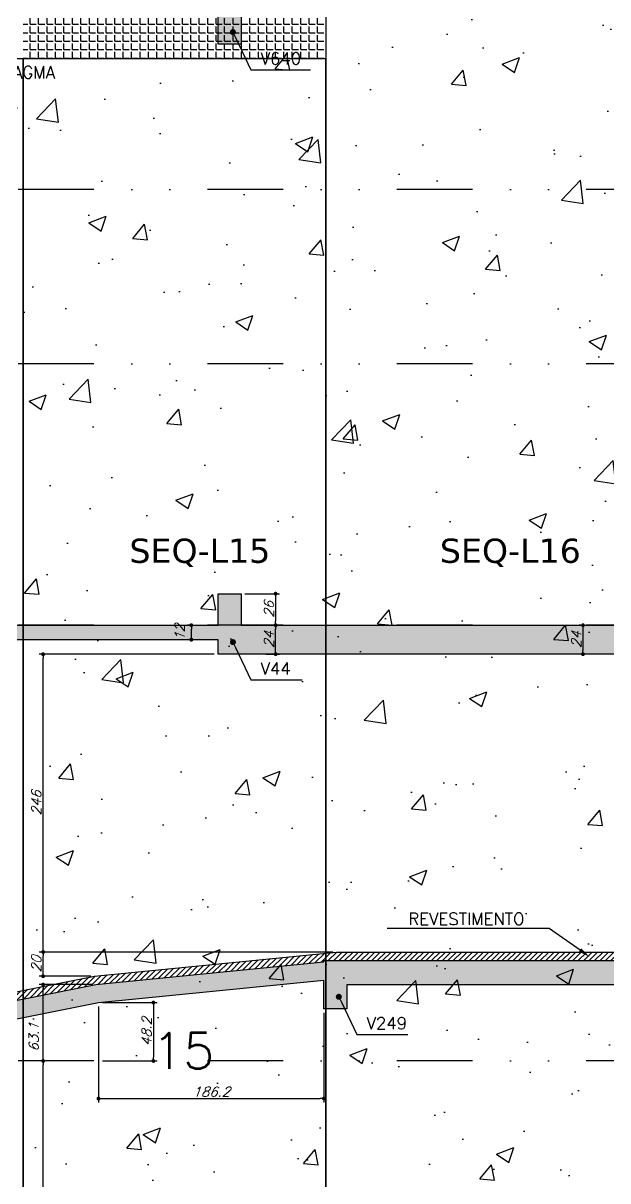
# Model space of a CAD drawing. Header units: millimetres. Extents: x 0 to 8720, y 0 to 4500.
# Drawn here: x 4221 to 4704, y 3055 to 4011 of the extents above; entities that cross this region are included whole.
import ezdxf
from ezdxf import colors
from ezdxf.entities.mleader import LeaderData, LeaderLine
from ezdxf.math import Vec2, Vec3

# ---------------------------------------------------------------- set-up
doc = ezdxf.new("R2010")
doc.units = ezdxf.units.MM
doc.header["$LTSCALE"] = 50
doc.linetypes.add('DASHED', pattern=[0.75, 0.5, -0.25])
doc.linetypes.add('DIVIDE2', pattern=[0.625, 0.25, -0.125, 0, -0.125, 0, -0.125])
doc.layers.add('A-WALL-IDEN', color=4, linetype='Continuous', lineweight=9)
for name, color, linetype in [('F-AUX-RED', 1, 'Continuous'), ('F-AUX-VARIACAO', 2, 'Continuous'), ('F-CORTE', 4, 'Continuous'), ('F-COTAS', 106, 'Continuous'), ('F-CPC', 1, 'DASHED'), ('F-EIXOS-DET', 1, 'Continuous'), ('F-FUNDAÇÃO-VISTA', 253, 'Continuous'), ('F-MURETA OBRA', 4, 'Continuous'), ('F-PERFIL VISTA', 252, 'Continuous'), ('F-SOLIDO-CORTE', 71, 'Continuous'), ('F-TEXTO-YELLOW', 2, 'Continuous'), ('F-VISTA', 2, 'Continuous')]:
    doc.layers.add(name, color=color, linetype=linetype)
doc.styles.add('CP-TEXT-INCL', font='simplex.shx', dxfattribs={"oblique": 20})
doc.styles.add('MCP', font='simplex.shx')
doc.styles.get("Standard").update_dxf_attribs({"font": 'txt.shx'})
doc.styles.add('Verdana_3', font='verdana.ttf', dxfattribs={"height": 20})
doc.dimstyles.new('CP-COTAS-50', dxfattribs={"dimscale": 0.64, "dimtxt": 12.5, "dimasz": 5, "dimexe": 5, "dimexo": 5, "dimgap": 2.5, "dimtad": 1, "dimdec": 1, "dimdsep": 46, "dimtxsty": 'CP-TEXT-INCL', "dimblk1": 'DOT', "dimblk2": 'DOT', "dimsah": 1, "dimcen": 9, "dimclrd": 256, "dimclre": 256, "dimclrt": 256, "dimadec": 0, "dimazin": 0, "dimtfac": 1, "dimtdec": 1, "dimtmove": 2, "dimatfit": 3, "dimldrblk": 'DOT', "dimfxl": 5, "dimtolj": 1, "dimarcsym": 0})

# ---------------------------------------------------------------- blocks, each defined once
blk = doc.blocks.new('_DOT')
at = {"color": 0, "linetype": 'ByBlock'}
blk.add_line((-0.5, 0), (-1, 0), dxfattribs=at)
at = {"color": 0, "linetype": 'ByBlock', "const_width": 0.5}
blk.add_lwpolyline([(-0.25, 0, 1), (0.25, 0, 1)], format="xyb", close=True, dxfattribs=at)
blk = doc.blocks.new('*D20')
at = {"layer": 'F-COTAS', "lineweight": -2, "transparency": 16777216}
for p, q in [((4477.08, 3243.99), (4234.56, 3243.99)), ((4237.76, 3227.19), (4237.76, 3240.79)), ((4277.08, 3223.99), (4234.56, 3223.99))]:
    blk.add_line(p, q, dxfattribs=at)
at = {"layer": 'F-COTAS', "lineweight": -2, "transparency": 16777216, "xscale": 3.2, "yscale": 3.2, "zscale": 3.2}
for p, rotation in [((4237.76, 3243.99), 90), ((4237.76, 3223.99), 270)]:
    blk.add_blockref('_DOT', p, dxfattribs=dict(at, rotation=rotation))
at = {"layer": 'F-COTAS', "transparency": 16777216, "insert": (4232.16, 3233.99), "char_height": 8, "attachment_point": 5, "rotation": 90, "style": 'CP-TEXT-INCL'}
blk.add_mtext('\\A1;20', dxfattribs=at)
blk = doc.blocks.new('*D22')
at = {"layer": 'F-COTAS', "lineweight": -2, "transparency": 16777216}
for p, q in [((4379.08, 3490), (4234.56, 3490)), ((4237.76, 3247.19), (4237.76, 3486.8)), ((4477.08, 3243.99), (4234.56, 3243.99))]:
    blk.add_line(p, q, dxfattribs=at)
at = {"layer": 'F-COTAS', "lineweight": -2, "transparency": 16777216, "xscale": 3.2, "yscale": 3.2, "zscale": 3.2}
for p, rotation in [((4237.76, 3490), 90), ((4237.76, 3243.99), 270)]:
    blk.add_blockref('_DOT', p, dxfattribs=dict(at, rotation=rotation))
at = {"layer": 'F-COTAS', "transparency": 16777216, "insert": (4232.16, 3367), "char_height": 8, "attachment_point": 5, "rotation": 90, "style": 'CP-TEXT-INCL'}
blk.add_mtext('\\A1;246', dxfattribs=at)
blk = doc.blocks.new('*D26')
at = {"layer": 'F-COTAS', "lineweight": -2, "transparency": 16777216}
for p, q in [((4404.48, 3540), (4433.09, 3540)), ((4429.89, 3536.8), (4429.89, 3517.2)), ((4404.48, 3514), (4433.09, 3514))]:
    blk.add_line(p, q, dxfattribs=at)
at = {"layer": 'F-COTAS', "lineweight": -2, "transparency": 16777216, "xscale": 3.2, "yscale": 3.2, "zscale": 3.2}
for p, rotation in [((4429.89, 3540), 90), ((4429.89, 3514), 270)]:
    blk.add_blockref('_DOT', p, dxfattribs=dict(at, rotation=rotation))
at = {"layer": 'F-COTAS', "transparency": 16777216, "insert": (4424.29, 3527), "char_height": 8, "attachment_point": 5, "rotation": 90, "style": 'CP-TEXT-INCL'}
blk.add_mtext('\\A1;26', dxfattribs=at)
blk = doc.blocks.new('*D27')
at = {"layer": 'F-COTAS', "lineweight": -2, "transparency": 16777216}
for p, q in [((4421.99, 3514), (4433.09, 3514)), ((4429.89, 3493.2), (4429.89, 3510.8)), ((4422.08, 3490), (4433.09, 3490))]:
    blk.add_line(p, q, dxfattribs=at)
at = {"layer": 'F-COTAS', "lineweight": -2, "transparency": 16777216, "xscale": 3.2, "yscale": 3.2, "zscale": 3.2}
for p, rotation in [((4429.89, 3514), 90), ((4429.89, 3490), 270)]:
    blk.add_blockref('_DOT', p, dxfattribs=dict(at, rotation=rotation))
at = {"layer": 'F-COTAS', "transparency": 16777216, "insert": (4424.29, 3502), "char_height": 8, "attachment_point": 5, "rotation": 90, "style": 'CP-TEXT-INCL'}
blk.add_mtext('\\A1;24', dxfattribs=at)
blk = doc.blocks.new('*D28')
at = {"layer": 'F-COTAS', "lineweight": -2, "transparency": 16777216}
for p, q in [((4359.57, 3514), (4357.04, 3514)), ((4360.24, 3505.2), (4360.24, 3510.8)), ((4361.39, 3502), (4357.04, 3502))]:
    blk.add_line(p, q, dxfattribs=at)
at = {"layer": 'F-COTAS', "lineweight": -2, "transparency": 16777216, "xscale": 3.2, "yscale": 3.2, "zscale": 3.2}
for p, rotation in [((4360.24, 3514), 90), ((4360.24, 3502), 270)]:
    blk.add_blockref('_DOT', p, dxfattribs=dict(at, rotation=rotation))
at = {"layer": 'F-COTAS', "transparency": 16777216, "insert": (4350.64, 3508), "char_height": 8, "attachment_point": 5, "rotation": 90, "style": 'CP-TEXT-INCL'}
blk.add_mtext('\\A1;12', dxfattribs=at)
blk = doc.blocks.new('*D39')
at = {"layer": 'F-COTAS', "lineweight": -2, "transparency": 16777216}
for p, q in [((4681.64, 3514), (4680.62, 3514)), ((4683.82, 3510.8), (4683.82, 3493.2)), ((4681.64, 3490), (4680.62, 3490))]:
    blk.add_line(p, q, dxfattribs=at)
at = {"layer": 'F-COTAS', "lineweight": -2, "transparency": 16777216, "xscale": 3.2, "yscale": 3.2, "zscale": 3.2}
for p, rotation in [((4683.82, 3514), 90), ((4683.82, 3490), 270)]:
    blk.add_blockref('_DOT', p, dxfattribs=dict(at, rotation=rotation))
at = {"layer": 'F-COTAS', "transparency": 16777216, "insert": (4678.22, 3502), "char_height": 8, "attachment_point": 5, "rotation": 90, "style": 'CP-TEXT-INCL'}
blk.add_mtext('\\A1;24', dxfattribs=at)
blk = doc.blocks.new('*D85')
at = {"layer": 'F-COTAS', "lineweight": -2, "transparency": 16777216}
for p, q in [((4286.74, 3202.21), (4332.09, 3202.21)), ((4328.89, 3199.01), (4328.89, 3157.19)), ((4286.74, 3153.99), (4332.09, 3153.99))]:
    blk.add_line(p, q, dxfattribs=at)
at = {"layer": 'F-COTAS', "lineweight": -2, "transparency": 16777216, "xscale": 3.2, "yscale": 3.2, "zscale": 3.2}
for p, rotation in [((4328.89, 3202.21), 90), ((4328.89, 3153.99), 270)]:
    blk.add_blockref('_DOT', p, dxfattribs=dict(at, rotation=rotation))
at = {"layer": 'F-COTAS', "transparency": 16777216, "insert": (4323.29, 3178.1), "char_height": 8, "attachment_point": 5, "rotation": 90, "style": 'CP-TEXT-INCL'}
blk.add_mtext('\\A1;48.2', dxfattribs=at)
blk = doc.blocks.new('*D86')
at = {"layer": 'F-COTAS', "lineweight": -2, "transparency": 16777216}
for p, q in [((4283.54, 3199.01), (4283.54, 3119.73)), ((4469.78, 3193.79), (4469.78, 3119.73)), ((4286.74, 3122.93), (4466.58, 3122.93))]:
    blk.add_line(p, q, dxfattribs=at)
at = {"layer": 'F-COTAS', "lineweight": -2, "transparency": 16777216, "xscale": 3.2, "yscale": 3.2, "zscale": 3.2, "rotation": 180}
blk.add_blockref('_DOT', (4283.54, 3122.93), dxfattribs=at)
at = {"layer": 'F-COTAS', "lineweight": -2, "transparency": 16777216, "xscale": 3.2, "yscale": 3.2, "zscale": 3.2}
blk.add_blockref('_DOT', (4469.78, 3122.93), dxfattribs=at)
at = {"layer": 'F-COTAS', "transparency": 16777216, "insert": (4376.66, 3128.53), "char_height": 8, "attachment_point": 5, "style": 'CP-TEXT-INCL'}
blk.add_mtext('\\A1;186.2', dxfattribs=at)
blk = doc.blocks.new('*D148')
at = {"layer": 'F-COTAS', "lineweight": -2, "transparency": 16777216}
for p, q in [((4245.77, 3153.99), (4234.56, 3153.99)), ((4237.76, 2851.19), (4237.76, 3150.79)), ((4245.77, 2847.99), (4234.56, 2847.99))]:
    blk.add_line(p, q, dxfattribs=at)
at = {"layer": 'F-COTAS', "lineweight": -2, "transparency": 16777216, "xscale": 3.2, "yscale": 3.2, "zscale": 3.2}
for p, rotation in [((4237.76, 3153.99), 90), ((4237.76, 2847.99), 270)]:
    blk.add_blockref('_DOT', p, dxfattribs=dict(at, rotation=rotation))
at = {"layer": 'F-COTAS', "transparency": 16777216, "insert": (4232.16, 3000.99), "char_height": 8, "attachment_point": 5, "rotation": 90, "style": 'CP-TEXT-INCL'}
blk.add_mtext('\\A1;306', dxfattribs=at)
blk = doc.blocks.new('*D149')
at = {"layer": 'F-COTAS', "lineweight": -2, "transparency": 16777216}
for p, q in [((4278.12, 3217.06), (4234.56, 3217.06)), ((4237.76, 3157.19), (4237.76, 3213.86)), ((4251.69, 3153.99), (4234.56, 3153.99))]:
    blk.add_line(p, q, dxfattribs=at)
at = {"layer": 'F-COTAS', "lineweight": -2, "transparency": 16777216, "xscale": 3.2, "yscale": 3.2, "zscale": 3.2}
for p, rotation in [((4237.76, 3217.06), 90), ((4237.76, 3153.99), 270)]:
    blk.add_blockref('_DOT', p, dxfattribs=dict(at, rotation=rotation))
at = {"layer": 'F-COTAS', "transparency": 16777216, "insert": (4230.06, 3173.65), "char_height": 8, "attachment_point": 5, "rotation": 90, "style": 'CP-TEXT-INCL'}
blk.add_mtext('\\A1;63.1', dxfattribs=at)

msp = doc.modelspace()

# ---------------------------------------------------------------- hatches: boundary and pattern name
at = {"layer": 'F-AUX-VARIACAO'}
h = msp.add_hatch(dxfattribs=at)
h.set_pattern_fill('ANSI31', color=253)
h.set_pattern_definition([(45, (354.8276, 2355.8043), (-2.245064, 2.245064), [])])
h.paths.add_polyline_path([(4281.32, 3217.06), (4469.78, 3235.91), (4469.78, 3236.99), (4486.39, 3236.99), (4967.61, 3236.99), (5037.73, 3236.99), (5052.28, 3236.99), (5060.63, 3236.99), (5261.32, 3257.06), (6087.32, 3422.06), (6286.63, 3441.99), (6872.28, 3441.99), (6872.28, 3448.99), (6286.28, 3448.99), (6086.28, 3428.99), (5260.28, 3263.99), (5060.28, 3243.99), (4480.28, 3243.99), (4280.28, 3223.99), (2763.34, 2920.52), (2500.74, 2860.95), (2501.82, 2861.06)])
at = {"layer": 'F-MURETA OBRA'}
h = msp.add_hatch(dxfattribs=at)
h.set_pattern_fill('ANGLE', color=1, style=0)
h.set_pattern_definition([(0, (1000, 22), (0, 6.985), [5.08, -1.905]), (90, (1000, 22), (-6.985, 4e-16), [5.08, -1.905])])
h.paths.add_polyline_path([(4221.28, 4041.99), (4221.28, 3981.99), (4471.28, 3981.99), (4471.28, 4041.99)])
at = {"layer": 'F-PERFIL VISTA', "ltscale": 2}
h = msp.add_hatch(dxfattribs=at)
h.set_pattern_fill('AR-CONC', color=256, scale=0.8)
h.paths.add_polyline_path([(4221.28, 3981.99), (3971.28, 3981.99), (3971.28, 4077.99), (3971.28, 3967.99), (3971.28, 2374.99), (4221.28, 2374.99)])
h.paths.add_polyline_path([(4471.28, 3981.99), (4221.28, 3981.99), (4221.28, 2374.99), (4471.28, 2374.99)])
h.paths.add_polyline_path([(4952.28, 4040.99), (4471.28, 4040.99), (4471.28, 2374.99), (4952.28, 2374.99)])
at = {"layer": 'F-SOLIDO-CORTE'}
h = msp.add_hatch(color=256, dxfattribs=at)
h.dxf.hatch_style = 1
h.paths.add_polyline_path([(3249.28, 4041.99), (3510.39, 4041.99), (3514.72, 4041.99), (3537.75, 4041.99), (3598.05, 4041.99), (3633.29, 4041.99), (3886.69, 4041.99), (3911.93, 4041.99), (3946.88, 4041.99), (4324.35, 4041.99), (4358.69, 4041.99), (4370.49, 4041.99), (4382.28, 4041.99), (4382.28, 3993.99), (4401.28, 3993.99), (4401.28, 4001.57), (4401.28, 4041.99), (4407.84, 4041.99), (4418.88, 4041.99), (4968.05, 4041.99), (5041.6, 4041.99), (5062.28, 4041.99), (5062.28, 3993.99), (5081.28, 3993.99), (5081.28, 4004.36), (5081.28, 4041.99), (5112.97, 4041.99), (5204.58, 4041.99), (5806.65, 4041.99), (5815.28, 4041.99), (5815.28, 3990), (5875.28, 3990), (5875.28, 4160.06), (5875.28, 4338), (5881.08, 4338), (5883.89, 4338), (5946.79, 4338), (6317.68, 4338), (6326.28, 4338), (6326.28, 4311.75), (6326.28, 4053.99), (6326.28, 3989.99), (6386.28, 3989.99), (6386.28, 4039.99), (7020.78, 4039.99), (7020.78, 3898.99), (7045.78, 3898.99), (7045.78, 4133.99), (7020.78, 4133.99), (7020.78, 4053.99), (6386.28, 4053.99), (6386.28, 4062.25), (6386.28, 4338), (6474.77, 4338), (6483.38, 4338), (7008.37, 4338), (7026.78, 4338), (7026.78, 4300), (7045.78, 4300), (7045.78, 4310.36), (7045.78, 4360), (7042.5, 4360), (7026.78, 4360), (7026.78, 4350), (7008.37, 4350), (6483.38, 4350), (6474.77, 4350), (6386.28, 4350), (6383.35, 4350), (6379.03, 4350), (6326.28, 4350), (6317.68, 4350), (5946.79, 4350), (5883.89, 4350), (5881.08, 4350), (5875.28, 4350), (5847.3, 4350), (5815.28, 4350), (5815.28, 4183.94), (5815.28, 4053.99), (5806.53, 4053.99), (5204.58, 4053.99), (5111.07, 4053.99), (5081.28, 4053.99), (5078, 4053.99), (5062.28, 4053.99), (5040.41, 4053.99), (4968.05, 4053.99), (4418.88, 4053.99), (4407.84, 4053.99), (4398.89, 4053.99), (4382.28, 4053.99), (4370.49, 4053.99), (4358.69, 4053.99), (4324.35, 4053.99), (3946.88, 4053.99), (3911.93, 4053.99), (3886.69, 4053.99), (3633.05, 4053.99), (3598.05, 4053.99), (3537.75, 4053.99), (3514.72, 4053.99), (3510.39, 4053.99), (3249.28, 4053.99), (3244.84, 4053.99), (3224.28, 4053.99), (3224.28, 4043.99), (3097.22, 4043.99), (3069.52, 4043.99), (3036.62, 4043.99), (2755.86, 4043.99), (2683.75, 4043.99), (2662.28, 4043.99), (2662.28, 4068.99), (2648.28, 4068.99), (2648.28, 4051.23), (2648.28, 3978.99), (2349.42, 3978.99), (2281.47, 3978.99), (2278.56, 3978.99), (2274.15, 3978.99), (2254.28, 3978.99), (2177.33, 3978.99), (2171.33, 3978.99), (1946.52, 3978.99), (1860.78, 3978.99), (1848.35, 3978.99), (1831.78, 3978.99), (1494.71, 3978.99), (1433.05, 3978.99), (1241.78, 3978.99), (1241.78, 3992.8), (1241.78, 4028.99), (1236.23, 4028.99), (1227.78, 4028.99), (1227.78, 4005.19), (1227.78, 3968.99), (1236.23, 3968.99), (1241.78, 3968.99), (1433.05, 3968.99), (1494.71, 3968.99), (1831.78, 3968.99), (1848.35, 3968.99), (1860.78, 3968.99), (1946.52, 3968.99), (2171.33, 3968.99), (2177.33, 3968.99), (2254.28, 3968.99), (2274.15, 3968.99), (2278.56, 3968.99), (2281.47, 3968.99), (2349.42, 3968.99), (2648.28, 3968.99), (2662.28, 3968.99), (2662.28, 3986.75), (2662.28, 4031.99), (2683.75, 4031.99), (2755.86, 4031.99), (3036.62, 4031.99), (3069.52, 4031.99), (3097.22, 4031.99), (3224.28, 4031.99), (3224.28, 3993.99), (3249.28, 3993.99), (3249.28, 4004.65)])
h = msp.add_hatch(color=256, dxfattribs=at)
h.dxf.hatch_style = 1
h.paths.add_polyline_path([(5102.28, 3526.39), (5102.28, 3695), (5121.19, 3695), (5140.4, 3695), (5172.9, 3695), (5172.9, 3720), (5172.9, 3730), (5143.83, 3730), (5129.62, 3730), (5102.28, 3730), (5102.28, 3790), (5095.38, 3790), (5052.28, 3790), (5052.28, 3753.6), (5052.28, 3514), (5038.51, 3514), (4968.05, 3514), (4418.88, 3514), (4412.33, 3514), (4401.28, 3514), (4401.28, 3540), (4382.28, 3540), (4382.28, 3533.69), (4382.28, 3514), (4370.49, 3514), (4358.69, 3514), (4324.35, 3514), (3946.88, 3514), (3911.93, 3514), (3886.69, 3514), (3863.08, 3514), (3609.35, 3514), (3604.22, 3514), (3557.28, 3514), (3477.28, 3514), (3397.28, 3514), (3317.28, 3514), (3237.28, 3514), (3157.28, 3514), (3077.28, 3514), (2997.28, 3514), (2917.28, 3514), (2837.28, 3514), (2757.28, 3514), (2677.28, 3514), (2597.28, 3514), (2517.28, 3514), (2437.28, 3514), (2357.28, 3514), (2277.28, 3514), (2197.28, 3514), (2117.28, 3514), (2037.28, 3514), (1957.28, 3514), (1877.28, 3514), (1797.28, 3514), (1717.28, 3514), (1637.28, 3514), (1557.28, 3514), (1477.28, 3514), (1397.28, 3514), (1317.28, 3514), (1237.28, 3514), (1157.28, 3514), (1077.28, 3514), (997.28, 3514), (917.28, 3514), (837.28, 3514), (757.28, 3514), (677.28, 3514), (597.28, 3514), (517.28, 3514), (476.78, 3514), (476.78, 3479), (515.78, 3479), (515.78, 3504), (517.28, 3504), (519.28, 3479), (527.28, 3479), (529.28, 3504), (597.28, 3504), (599.28, 3479), (607.28, 3479), (609.28, 3504), (677.28, 3504), (679.28, 3479), (687.28, 3479), (689.28, 3504), (757.28, 3504), (759.28, 3479), (767.28, 3479), (769.28, 3504), (837.28, 3504), (839.28, 3479), (847.28, 3479), (849.28, 3504), (917.28, 3504), (919.28, 3479), (927.28, 3479), (929.28, 3504), (997.28, 3504), (999.28, 3479), (1007.28, 3479), (1009.28, 3504), (1077.28, 3504), (1079.28, 3479), (1087.28, 3479), (1089.28, 3504), (1157.28, 3504), (1159.28, 3479), (1167.28, 3479), (1169.28, 3504), (1237.28, 3504), (1239.28, 3479), (1247.28, 3479), (1249.28, 3504), (1317.28, 3504), (1319.28, 3479), (1327.28, 3479), (1329.28, 3504), (1397.28, 3504), (1399.28, 3479), (1407.28, 3479), (1409.28, 3504), (1477.28, 3504), (1479.28, 3479), (1487.28, 3479), (1489.28, 3504), (1557.28, 3504), (1559.28, 3479), (1567.28, 3479), (1569.28, 3504), (1637.28, 3504), (1639.28, 3479), (1647.28, 3479), (1649.28, 3504), (1717.28, 3504), (1719.28, 3479), (1727.28, 3479), (1729.28, 3504), (1797.28, 3504), (1799.28, 3479), (1807.28, 3479), (1809.28, 3504), (1877.28, 3504), (1879.28, 3479), (1887.28, 3479), (1889.28, 3504), (1957.28, 3504), (1959.28, 3479), (1967.28, 3479), (1969.28, 3504), (2037.28, 3504), (2039.28, 3479), (2047.28, 3479), (2049.28, 3504), (2117.28, 3504), (2119.28, 3479), (2127.28, 3479), (2129.28, 3504), (2197.28, 3504), (2199.28, 3479), (2207.28, 3479), (2209.28, 3504), (2277.28, 3504), (2279.28, 3479), (2287.28, 3479), (2289.28, 3504), (2357.28, 3504), (2359.28, 3479), (2367.28, 3479), (2369.28, 3504), (2437.28, 3504), (2439.28, 3479), (2447.28, 3479), (2449.28, 3504), (2517.28, 3504), (2519.28, 3479), (2527.28, 3479), (2529.28, 3504), (2597.28, 3504), (2599.28, 3479), (2607.28, 3479), (2609.28, 3504), (2677.28, 3504), (2679.28, 3479), (2687.28, 3479), (2689.28, 3504), (2757.28, 3504), (2759.28, 3479), (2767.28, 3479), (2769.28, 3504), (2837.28, 3504), (2839.28, 3479), (2847.28, 3479), (2849.28, 3504), (2917.28, 3504), (2919.28, 3479), (2927.28, 3479), (2929.28, 3504), (2997.28, 3504), (2999.28, 3479), (3007.28, 3479), (3009.28, 3504), (3077.28, 3504), (3079.28, 3479), (3087.28, 3479), (3089.28, 3504), (3157.28, 3504), (3159.28, 3479), (3167.28, 3479), (3169.28, 3504), (3237.28, 3504), (3239.28, 3479), (3247.28, 3479), (3249.28, 3504), (3317.28, 3504), (3319.28, 3479), (3327.28, 3479), (3329.28, 3504), (3397.28, 3504), (3399.28, 3479), (3407.28, 3479), (3409.28, 3504), (3477.28, 3504), (3479.28, 3479), (3487.28, 3479), (3489.28, 3504), (3557.28, 3504), (3559.28, 3479), (3567.28, 3479), (3567.28, 3454), (3586.28, 3454), (3586.28, 3461.5), (3586.28, 3502), (3604.22, 3502), (3609.35, 3502), (3863.08, 3502), (3886.69, 3502), (3911.93, 3502), (3946.88, 3502), (4324.35, 3502), (4358.69, 3502), (4370.49, 3502), (4382.28, 3502), (4382.28, 3490), (4401.28, 3490), (4412.33, 3490), (4418.88, 3490), (4968.05, 3490), (5038.51, 3490), (5052.28, 3490), (5102.28, 3490)])
h = msp.add_hatch(color=256, dxfattribs=at)
h.dxf.hatch_style = 1
h.paths.add_polyline_path([(5081.28, 3218.96), (5264.28, 3237.26), (5815.28, 3347.33), (5815.28, 3314), (5875.28, 3314), (5875.28, 3317.79), (5875.28, 3359.31), (6090.28, 3402.26), (6287.63, 3421.99), (6326.28, 3421.99), (6326.28, 3382), (6386.28, 3382), (6386.28, 3385.46), (6386.28, 3421.99), (6872.28, 3421.99), (6872.28, 3441.99), (6286.63, 3441.99), (6087.32, 3422.06), (5261.32, 3257.06), (5060.63, 3236.99), (5052.28, 3236.99), (5037.73, 3236.99), (4967.61, 3236.99), (4486.39, 3236.99), (4469.78, 3236.99), (4469.78, 3235.91), (4281.32, 3217.06), (2501.82, 2861.06), (2459.78, 2856.86), (2459.78, 2847.99), (2357.28, 2847.99), (2277.28, 2847.99), (2197.28, 2847.99), (2117.28, 2847.99), (2037.28, 2847.99), (1957.28, 2847.99), (1877.28, 2847.99), (1861.78, 2847.99), (1836.78, 2847.99), (1836.78, 2825.86), (1836.78, 2787.99), (1852.56, 2787.99), (1861.78, 2787.99), (1861.78, 2812.99), (1861.78, 2837.99), (1877.28, 2837.99), (1879.28, 2812.99), (1887.28, 2812.99), (1889.28, 2837.99), (1957.28, 2837.99), (1959.28, 2812.99), (1967.28, 2812.99), (1969.28, 2837.99), (2037.28, 2837.99), (2039.28, 2812.99), (2047.28, 2812.99), (2049.28, 2837.99), (2117.28, 2837.99), (2119.28, 2812.99), (2127.28, 2812.99), (2129.28, 2837.99), (2197.28, 2837.99), (2199.28, 2812.99), (2207.28, 2812.99), (2209.28, 2837.99), (2277.28, 2837.99), (2279.28, 2812.99), (2287.28, 2812.99), (2289.28, 2837.99), (2357.28, 2837.99), (2359.28, 2812.99), (2367.28, 2812.99), (2369.28, 2837.99), (2437.28, 2837.99), (2439.28, 2812.99), (2447.28, 2812.99), (2449.28, 2837.99), (2459.78, 2837.99), (2459.78, 2812.99), (2489.78, 2812.99), (2489.78, 2817.41), (2489.78, 2844.78), (2504.04, 2846.21), (4283.54, 3202.21), (4469.78, 3220.83), (4469.78, 3196.99), (4488.78, 3196.99), (4488.78, 3202.04), (4488.78, 3216.99), (4967.61, 3216.99), (5037.73, 3216.99), (5052.28, 3216.99), (5052.28, 3093.99), (5081.28, 3093.99), (5081.28, 3103.03)])

# ---------------------------------------------------------------- linework, layer by layer
at = {"layer": 'F-AUX-VARIACAO', "color": 253}
for points in [[(2300.78, 2847.99), (2500.78, 2867.99), (4280.28, 3223.99), (4480.28, 3243.99)], [(4480.28, 3243.99), (5060.28, 3243.99)]]:
    msp.add_lwpolyline(points, dxfattribs=at)
at = {"layer": 'F-CORTE'}
for points in [[(5806.65, 4041.99), (5204.58, 4041.99), (5112.97, 4041.99), (5081.28, 4041.99), (5081.28, 4004.36), (5081.28, 3993.99), (5078, 3993.99), (5062.28, 3993.99), (5062.28, 4041.99), (5041.6, 4041.99), (4968.05, 4041.99), (4418.88, 4041.99), (4407.84, 4041.99), (4401.28, 4041.99), (4401.28, 4001.57), (4401.28, 3993.99), (4382.28, 3993.99), (4382.28, 4041.99), (4370.49, 4041.99), (4358.69, 4041.99), (4324.35, 4041.99), (3946.88, 4041.99)], [(3946.88, 3514), (4324.35, 3514), (4358.69, 3514), (4370.49, 3514), (4382.28, 3514), (4382.28, 3533.69), (4382.28, 3540), (4398.89, 3540), (4401.28, 3540), (4401.28, 3514), (4412.33, 3514), (4418.88, 3514), (4968.05, 3514), (5038.51, 3514), (5052.28, 3514), (5052.28, 3753.6), (5052.28, 3790), (5095.38, 3790), (5100.56, 3790), (5102.28, 3790), (5102.28, 3730), (5129.62, 3730), (5143.83, 3730), (5172.9, 3730)], [(5172.9, 3720), (5172.9, 3697.45), (5172.9, 3695), (5140.4, 3695), (5121.19, 3695), (5102.28, 3695), (5102.28, 3526.39), (5102.28, 3490), (5095.38, 3490), (5054.01, 3490), (5053.5, 3490), (5052.28, 3490), (5038.51, 3490), (4968.05, 3490), (4418.88, 3490), (4412.33, 3490), (4401.28, 3490), (4382.28, 3490), (4382.28, 3502), (4370.49, 3502), (4358.69, 3502), (4324.35, 3502), (3946.88, 3502)], [(4281.32, 3217.06), (4281.32, 3217.06), (4469.78, 3235.91)], [(4469.78, 3235.91), (4469.78, 3236.99), (4486.39, 3236.99), (4967.61, 3236.99), (5037.73, 3236.99), (5052.28, 3236.99), (5060.63, 3236.99)], [(2501.82, 2861.06), (4281.32, 3217.06)], [(4283.54, 3202.21), (4283.54, 3202.21), (4469.78, 3220.83)], [(4469.78, 3196.99), (4469.78, 3220.83)], [(5081.28, 3218.96), (5081.28, 3103.03), (5081.28, 3093.99), (5052.28, 3093.99), (5052.28, 3216.99), (5037.73, 3216.99), (4967.61, 3216.99), (4488.78, 3216.99), (4488.78, 3202.04), (4488.78, 3196.99), (4469.78, 3196.99), (4469.78, 3196.99)], [(2489.78, 2844.78), (2504.04, 2846.21), (4283.54, 3202.21)]]:
    msp.add_lwpolyline(points, dxfattribs=at)
at = {"layer": 'F-CPC'}
for p, q in [((4221.28, 2374.99), (4221.28, 3981.99)), ((4471.28, 2374.99), (4471.28, 3981.99))]:
    msp.add_line(p, q, dxfattribs=at)
at = {"layer": 'F-EIXOS-DET', "color": 1, "linetype": 'DIVIDE2', "ltscale": 5}
for p, q in [((7095.78, 3874), (365, 3874)), ((7095.78, 3730), (365, 3730)), ((7095.78, 3514), (365, 3514)), ((7095.78, 3153.99), (365, 3153.99))]:
    msp.add_line(p, q, dxfattribs=at)
at = {"layer": 'F-FUNDAÇÃO-VISTA'}
for p, q in [((4221.28, 2374.99), (4221.28, 3981.99)), ((4221.28, 2374.99), (4221.28, 3981.99)), ((4471.28, 2374.99), (4471.28, 3981.99)), ((4471.28, 2374.99), (4471.28, 3981.99))]:
    msp.add_line(p, q, dxfattribs=at)
at = {"layer": 'F-MURETA OBRA'}
for points in [[(4471.28, 4135.99), (4471.28, 2374.99)], [(4471.28, 3981.99), (3221.28, 3981.99)], [(4221.28, 3981.99), (4221.28, 2374.99)]]:
    msp.add_lwpolyline(points, dxfattribs=at)

# ---------------------------------------------------------------- texts
at = {"layer": 'A-WALL-IDEN', "color": 2, "char_height": 20, "width": 150.7172, "attachment_point": 1, "style": 'Verdana_3'}
for s, insert in [('SEQ-L15', (4309.09, 3585.51)), ('SEQ-L16', (4565.58, 3585.51))]:
    msp.add_mtext(s, dxfattribs=dict(at, insert=insert))
at = {"layer": 'F-CPC', "insert": (4327.8, 3177.35), "char_height": 30, "attachment_point": 1}
msp.add_mtext_dynamic_manual_height_columns('15', width=540.7942, gutter_width=12.5, heights=[0], dxfattribs=at)
at = {"layer": 'F-TEXTO-YELLOW', "style": 'MCP'}
for s, p in [('V640', (4417.5, 3977.13)), ('DIAFRAGMA', (4176.05, 3965.73)), ('V44', (4417.5, 3473.14)), ('V249', (4505, 3180.14))]:
    msp.add_text(s, height=10, dxfattribs=at).set_placement(p)
at = {"layer": 'F-TEXTO-YELLOW', "insert": (4587.5, 3271.34), "char_height": 10, "attachment_point": 5, "style": 'MCP'}
msp.add_mtext_dynamic_manual_height_columns('REVESTIMENTO', width=110.244, gutter_width=12.5, heights=[0], dxfattribs=at)
at = {"layer": 'F-VISTA', "insert": (4577.84, 3486.65), "char_height": 8, "attachment_point": 9, "style": 'CP-TEXT-INCL'}
msp.add_mtext('\\A1;', dxfattribs=at)

# ---------------------------------------------------------------- dimensions: what is measured, and where the dimension line sits
at = {"layer": 'F-COTAS'}
for base, p1, p2, picture, middle in [((4429.89, 3514), (4401.28, 3540), (4401.28, 3514), '*D26', (4424.29, 3527)), ((4360.24, 3514), (4364.59, 3502), (4362.77, 3514), '*D28', (4350.64, 3508)), ((4429.89, 3514), (4418.88, 3490), (4418.79, 3514), '*D27', (4424.29, 3502)), ((4683.82, 3490), (4684.84, 3514), (4684.84, 3490), '*D39', (4678.22, 3502)), ((4237.76, 3490), (4480.28, 3243.99), (4382.28, 3490), '*D22', (4232.16, 3367)), ((4237.76, 3243.99), (4280.28, 3223.99), (4480.28, 3243.99), '*D20', (4232.16, 3233.99)), ((4328.89, 3153.99), (4283.54, 3202.21), (4283.54, 3153.99), '*D85', (4323.29, 3178.1)), ((4237.76, 3153.99), (4248.97, 2847.99), (4248.97, 3153.99), '*D148', (4232.16, 3000.99))]:
    dim = msp.add_linear_dim(base=base, p1=p1, p2=p2, angle=90, dimstyle='CP-COTAS-50', dxfattribs=at)
    dim.commit()
    dim.dimension.update_dxf_attribs({"geometry": picture, "text_midpoint": middle})
dim = msp.add_linear_dim(base=(4237.76, 3217.06), p1=(4254.89, 3153.99), p2=(4281.32, 3217.06), angle=90, dimstyle='CP-COTAS-50', dxfattribs=at)
dim.commit()
dim.dimension.update_dxf_attribs({"geometry": '*D149', "text_midpoint": (4230.06, 3173.65), "dimtype": 160})
dim = msp.add_linear_dim(base=(4469.78, 3122.93), p1=(4283.54, 3202.21), p2=(4469.78, 3196.99), dimstyle='CP-COTAS-50', dxfattribs=at)
dim.commit()
dim.dimension.update_dxf_attribs({"geometry": '*D86', "text_midpoint": (4376.66, 3128.53)})

# ---------------------------------------------------------------- leaders
at = {"layer": 'F-AUX-RED'}
ml = msp.add_multileader_mtext('Standard', dxfattribs=at)
ml.set_content('', color=256)
ml.set_leader_properties()
ml.set_arrow_properties(name='DOT')
ml.build(insert=Vec2(0, 0))
ml.multileader.update_dxf_attribs({"text_right_attachment_type": 6, "text_top_attachment_type": 0, "text_bottom_attachment_type": 0, "dogleg_length": 0.36, "arrow_head_size": 5})
ctx = ml.context
ctx.base_point, ctx.char_height, ctx.arrow_head_size, ctx.landing_gap_size, ctx.plane_origin = Vec3(4458.76, 3972.87), 0.18, 5, 0.09, Vec3(4394.59, 4003.97)
ctx.right_attachment = 6
notes = []
notes.append((ctx, [(0, (1, 1, 0), (4409.44, 3972.87), (1, 0), 49.32, [(0, [(4394.59, 4003.97)], 256, [])])]))
ctx.mtext.insert, ctx.mtext.flow_direction = Vec3(4458.85, 3972.96), 5
ml = msp.add_multileader_mtext('Standard', dxfattribs=at)
ml.set_content('', color=256)
ml.set_leader_properties()
ml.set_arrow_properties(name='DOT')
ml.build(insert=Vec2(0, 0))
ml.multileader.update_dxf_attribs({"text_right_attachment_type": 6, "text_top_attachment_type": 0, "text_bottom_attachment_type": 0, "dogleg_length": 0.36, "arrow_head_size": 5})
ctx = ml.context
ctx.base_point, ctx.char_height, ctx.arrow_head_size, ctx.landing_gap_size, ctx.plane_origin = Vec3(4451.7, 3468.88), 0.18, 5, 0.09, Vec3(4394.59, 3499.98)
ctx.right_attachment = 6
notes.append((ctx, [(0, (1, 1, 0), (4409.44, 3468.88), (1, 0), 42.26, [(0, [(4394.59, 3499.98)], 256, [])])]))
ctx.mtext.insert, ctx.mtext.flow_direction = Vec3(4451.79, 3468.97), 5
ml = msp.add_multileader_mtext('Standard', dxfattribs=at)
ml.set_content('', color=256)
ml.set_leader_properties()
ml.build(insert=Vec2(0, 0))
ml.multileader.update_dxf_attribs({"text_right_attachment_type": 6, "text_top_attachment_type": 0, "text_bottom_attachment_type": 0, "dogleg_length": 0.36, "arrow_head_size": 10})
ctx = ml.context
ctx.base_point, ctx.char_height, ctx.arrow_head_size, ctx.landing_gap_size, ctx.plane_origin = Vec3(4522.01, 3263.42), 0.18, 10, 0.09, Vec3(4640.1, 3273.88)
ctx.right_attachment, ctx.text_align_type = 6, 2
notes.append((ctx, [(0, (1, 1, 0), (4655.76, 3263.33), (-1, 0), 133.58, [(0, [(4689.57, 3239.88)], 256, [])])]))
ctx.mtext.insert, ctx.mtext.alignment, ctx.mtext.flow_direction = Vec3(4522.1, 3263.51), 3, 5
ml = msp.add_multileader_mtext('Standard', dxfattribs=at)
ml.set_content('', color=256)
ml.set_leader_properties()
ml.set_arrow_properties(name='DOT')
ml.build(insert=Vec2(0, 0))
ml.multileader.update_dxf_attribs({"text_right_attachment_type": 6, "text_top_attachment_type": 0, "text_bottom_attachment_type": 0, "dogleg_length": 0.36, "arrow_head_size": 5})
ctx = ml.context
ctx.base_point, ctx.char_height, ctx.arrow_head_size, ctx.landing_gap_size, ctx.plane_origin = Vec3(4539.2, 3175.88), 0.18, 5, 0.09, Vec3(4482.09, 3206.98)
ctx.right_attachment = 6
notes.append((ctx, [(0, (1, 1, 0), (4496.94, 3175.88), (1, 0), 42.26, [(0, [(4482.09, 3206.98)], 256, [])])]))
ctx.mtext.insert, ctx.mtext.flow_direction = Vec3(4539.29, 3175.97), 5
for ctx, leaders in notes:
    for number, flags, end, landing, length, lines in leaders:
        leader = LeaderData()
        leader.index, (leader.has_last_leader_line, leader.has_dogleg_vector, leader.attachment_direction) = number, flags
        leader.last_leader_point, leader.dogleg_vector, leader.dogleg_length = Vec3(end), Vec3(landing), length
        for number, points, colour, breaks in lines:
            line = LeaderLine()
            line.index, line.vertices, line.color, line.breaks = number, Vec3.list(points), colors.encode_raw_color(colour), breaks
            leader.lines.append(line)
        ctx.leaders.append(leader)

doc.saveas('drawing.dxf')
